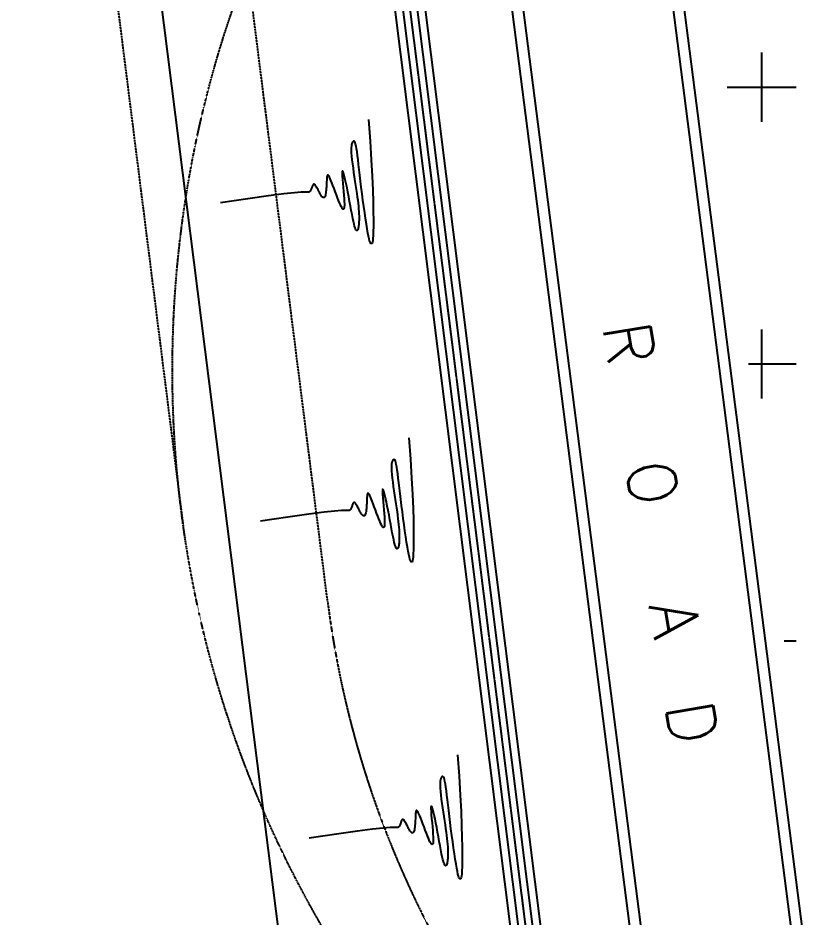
# Model space of a CAD drawing. Header units: inches. Extents: x 2621776591 to 2623670951, y 363331607 to 364354604.
# Drawn here: x 2622138483 to 2622188886, y 363577801 to 363634703 of the extents above; entities that cross this region are included whole.
import ezdxf

# ---------------------------------------------------------------- set-up
doc = ezdxf.new("R2010")
doc.units = ezdxf.units.IN
doc.header["$MEASUREMENT"] = 0
for name, pattern in [('BORDERX2', [3.5, 1, -0.5, 1, -0.5, 0, -0.5]), ('CENTER', [2, 1.25, -0.25, 0.25, -0.25]), ('HIDDEN', [0.375, 0.25, -0.125])]:
    doc.linetypes.add(name, pattern=pattern)
for name, color, linetype in [('_PRD', 7, 'Continuous'), ('BREAKWATER', 2, 'Continuous'), ('DIM', 8, 'Continuous'), ('TEXT2', 1, 'Continuous')]:
    doc.layers.add(name, color=color, linetype=linetype)
doc.layers.add('CRANE', color=7, linetype='Continuous', true_color=0x7f3f7f)
doc.styles.add('ROMANS', font='romans')

# ---------------------------------------------------------------- blocks, each defined once
blk = doc.blocks.new('A$C3b4efab6')
at = {"layer": '_PRD', "color": 8, "ltscale": 20000}
for points in [[(-298685.8875751151, -610695.0031056034), (-328595.8749531992, -610762.0847127098, -0.3779625774620555), (-339232.9143591467, -601423.4881670354), (-358592.1636916655, -450502.333224619)], [(-298687.4575191704, -609995.0048661244), (-328597.444897254, -610062.086473231, -0.3779625774623285), (-338538.6032205671, -601334.4261501662), (-357882.1485165535, -450535.6969944884)]]:
    blk.add_lwpolyline(points, format="xyb", dxfattribs=at)
for points in [[(-347487.9517987943, -616451.6097418023), (-368610.0805021967, -451787.3707622739)], [(-346793.6800269727, -616362.2413645447), (-367900.0653708605, -451820.7347265314)]]:
    blk.add_lwpolyline(points, dxfattribs=at)
blk = doc.blocks.new('A$Cf8f52d6a')
h = blk.add_hatch()
h.set_pattern_fill('CROSS', color=190, scale=35000)
h.set_pattern_definition([(0, (-2621516680.139141, -363862179.5052117), (8750, 8750), [4375, -13125]), (90, (-2621514492.639141, -363864367.0052117), (-8749.999999999998, 8750), [4375, -13125])])
h.paths.add_polyline_path([(41725.98507356644, -330565.7370127439), (0, 0), (-29008.87305164337, -3661.673514306545), (-10701.31254959106, -146413.587638557), (-5938.21416425705, -155638.1142347455), (-4284.154000759125, -168532.8637120128), (-6564.820395469666, -178660.9218712449), (12920.60696601868, -330565.7370128036)])

msp = doc.modelspace()

# ---------------------------------------------------------------- linework, layer by layer
at = {"layer": 'BREAKWATER'}
for p, q in [((2622158578.475818, 363548415.299224), (2622066132.948014, 364279522.2687336)), ((2622109043.407931, 364069210.3388498), (2622178649.139202, 363516765.2597681)), ((2622109539.491012, 364069272.8014625), (2622179145.217107, 363516827.7634751)), ((2622107654.375305, 364069035.4435347), (2622177260.089086, 363516590.5032253)), ((2622108150.458385, 364069097.9061472), (2622177756.16699, 363516653.0069324))]:
    msp.add_line(p, q, dxfattribs=at)
at = {"layer": 'BREAKWATER', "color": 9, "linetype": 'CENTER'}
msp.add_line((2622108596.933158, 364069154.1224985), (2622178202.653096, 363516709.1333502), dxfattribs=at)
at = {"layer": 'BREAKWATER'}
for points in [[(2622160658.139443, 363628290.9230462), (2622160754.161006, 363626925.0393147), (2622160827.943978, 363625733.4465703), (2622160882.193306, 363624703.3359799), (2622160919.613931, 363623821.8987111), (2622160942.910795, 363623076.3259272), (2622160954.788839, 363622453.8087928), (2622160957.953003, 363621941.5384778), (2622160955.108235, 363621526.7061406), (2622160948.567616, 363621197.0119983), (2622160939.076792, 363620942.1924465), (2622160926.989551, 363620752.4929258), (2622160912.659683, 363620618.158873), (2622160896.440978, 363620529.4357303), (2622160878.687222, 363620476.5689376), (2622160859.752203, 363620449.8039346), (2622160839.98971, 363620439.3861637), (2622160819.594303, 363620438.1699665), (2622160798.123621, 363620449.4452737), (2622160774.976065, 363620479.1109211), (2622160749.550048, 363620533.0657446), (2622160721.243979, 363620617.20858), (2622160689.456259, 363620737.4382595), (2622160653.5853, 363620899.6536132), (2622160613.029509, 363621109.7534817), (2622160567.4762, 363621371.2457614), (2622160517.768314, 363621678.0746154), (2622160465.03771, 363622021.7932733), (2622160410.416234, 363622393.954964), (2622160355.035735, 363622786.1129119), (2622160300.028068, 363623189.8203514), (2622160246.525085, 363623596.6305045), (2622160195.658632, 363623998.0966024), (2622160148.315654, 363624386.6174095), (2622160104.403426, 363624757.9738141), (2622160063.58432, 363625108.7922493), (2622160025.520703, 363625435.6991382), (2622159989.874945, 363625735.320912), (2622159956.309412, 363626004.2839963), (2622159924.486477, 363626239.2148147), (2622159894.068504, 363626436.7397993), (2622159864.746194, 363626594.7130609), (2622159836.323591, 363626715.8994341), (2622159808.63307, 363626804.2914429), (2622159781.506991, 363626863.8816087), (2622159754.77774, 363626898.6624496), (2622159728.277684, 363626912.6264901), (2622159701.839196, 363626909.7662499), (2622159675.294652, 363626894.0742487), (2622159648.716194, 363626868.3608341), (2622159623.135035, 363626830.7076524), (2622159599.822163, 363626778.0141789), (2622159580.048564, 363626707.1798797), (2622159565.085227, 363626615.1042277), (2622159556.203137, 363626498.6866965), (2622159554.673284, 363626354.8267613), (2622159561.766642, 363626180.4238865), (2622159578.272922, 363625973.9284472), (2622159603.056655, 363625739.9944026), (2622159634.501093, 363625484.8266043), (2622159670.98949, 363625214.6299149), (2622159710.90509, 363624935.6091892), (2622159752.631147, 363624653.9692867), (2622159794.55091, 363624375.9150603), (2622159835.047627, 363624107.6513736), (2622159872.750543, 363623854.2304006), (2622159907.272843, 363623616.0936232), (2622159938.473711, 363623392.5298452), (2622159966.212327, 363623182.8278702), (2622159990.347877, 363622986.276503), (2622160010.739535, 363622802.1645471), (2622160027.24649, 363622629.7808074), (2622160039.727915, 363622468.4140839), (2622160048.135135, 363622317.4767097), (2622160052.788029, 363622176.8751199), (2622160054.098607, 363622046.6392701), (2622160052.478894, 363621926.7991305), (2622160048.340906, 363621817.3846585), (2622160042.096655, 363621718.4258146), (2622160034.158162, 363621629.9525607), (2622160024.937444, 363621551.9948639), (2622160014.769792, 363621484.5049898), (2622160003.68359, 363621427.124468), (2622159991.63051, 363621379.4171399), (2622159978.562212, 363621340.9468393), (2622159964.430359, 363621311.2774117), (2622159949.186615, 363621289.9726913), (2622159932.782644, 363621276.5965194), (2622159915.17011, 363621270.7127336), (2622159896.247297, 363621272.6426718), (2622159875.698987, 363621285.7376727), (2622159853.156588, 363621314.1065716), (2622159828.251499, 363621361.8582109), (2622159800.615129, 363621433.1014199), (2622159769.878878, 363621531.9450393), (2622159735.674151, 363621662.4979098), (2622159697.632351, 363621828.8688608), (2622159655.542687, 363622033.2596963), (2622159609.825555, 363622270.2440571), (2622159561.059159, 363622532.4885462), (2622159509.821699, 363622812.6597697), (2622159456.691376, 363623103.4243292), (2622159402.246388, 363623397.4488284), (2622159347.064937, 363623687.3998699), (2622159291.725227, 363623965.9440581), (2622159236.942905, 363624225.9118858), (2622159183.983406, 363624460.7894028), (2622159134.249617, 363624664.226544), (2622159089.144419, 363624829.8732424), (2622159050.070698, 363624951.379438), (2622159018.431342, 363625022.3950693), (2622158995.62923, 363625036.5700673), (2622158983.067249, 363624987.5543719), (2622158981.538001, 363624872.3522578), (2622158989.392941, 363624701.3853657), (2622159004.373258, 363624488.4296722), (2622159024.22012, 363624247.261154), (2622159046.674711, 363623991.6557922), (2622159069.478207, 363623735.389571), (2622159090.371784, 363623492.2384557), (2622159107.096626, 363623275.9784358), (2622159117.881463, 363623097.3762082), (2622159122.905267, 363622955.161383), (2622159122.834568, 363622845.0542914), (2622159118.335888, 363622762.7752574), (2622159110.075757, 363622704.0446234), (2622159098.720702, 363622664.5827125), (2622159084.93725, 363622640.109858), (2622159069.391926, 363622626.3463894), (2622159052.474868, 363622620.2279309), (2622159033.470627, 363622623.5512719), (2622159011.38736, 363622639.3284972), (2622158985.233227, 363622670.5716831), (2622158954.016387, 363622720.2929093), (2622158916.744998, 363622791.5042608), (2622158872.42722, 363622887.2178175), (2622158820.071211, 363623010.4456604), (2622158759.234006, 363623162.3999808), (2622158691.668161, 363623337.0934166), (2622158619.6751, 363623526.7387117), (2622158545.556254, 363623723.5486105), (2622158471.613054, 363623919.7358635), (2622158400.146925, 363624107.5132163), (2622158333.459298, 363624279.0934132), (2622158273.851601, 363624426.6892014), (2622158223.084403, 363624544.3852849), (2622158180.754827, 363624633.7542014), (2622158145.91913, 363624698.2404354), (2622158117.633577, 363624741.2884895), (2622158094.954426, 363624766.3428466), (2622158076.937937, 363624776.8480039), (2622158062.640371, 363624776.2484533), (2622158051.11799, 363624767.9886882), (2622158041.542803, 363624754.731479), (2622158033.549809, 363624736.0127189), (2622158026.889761, 363624710.5865829), (2622158021.313408, 363624677.2072473), (2622158016.571498, 363624634.6288823), (2622158012.414783, 363624581.6056628), (2622158008.594011, 363624516.8917632), (2622158004.859932, 363624439.2413576), (2622158000.965126, 363624348.2225546), (2622157996.669492, 363624246.6591954), (2622157991.734761, 363624138.1890666), (2622157985.922656, 363624026.4499469), (2622157978.994909, 363623915.0796145), (2622157970.713251, 363623807.7158492), (2622157960.839406, 363623707.9964296), (2622157949.135107, 363623619.5591385), (2622157935.438934, 363623545.2492272), (2622157919.896897, 363623484.7418267), (2622157902.731856, 363623436.9195397), (2622157884.166672, 363623400.6649762), (2622157864.424209, 363623374.8607334), (2622157843.727326, 363623358.3894224), (2622157822.298886, 363623350.1336421), (2622157800.361751, 363623348.976), (2622157778.06466, 363623354.0174254), (2622157755.259868, 363623365.2321892), (2622157731.725507, 363623382.812877), (2622157707.239707, 363623406.952088), (2622157681.580607, 363623437.8424152), (2622157654.526331, 363623475.6764491), (2622157625.855016, 363623520.6467851), (2622157595.344794, 363623572.9460173), (2622157562.910964, 363623632.368965), (2622157529.017496, 363623697.1193447), (2622157494.265527, 363623765.0031092), (2622157459.256195, 363623833.8262051), (2622157424.590642, 363623901.3945745), (2622157390.870002, 363623965.5141651), (2622157358.695413, 363624023.9909252), (2622157328.668011, 363624074.6308022), (2622157301.252702, 363624115.7362069), (2622157276.369451, 363624147.5954109), (2622157253.801991, 363624170.993156), (2622157233.334053, 363624186.7141747), (2622157214.749368, 363624195.5432091), (2622157197.831666, 363624198.2649978), (2622157182.364682, 363624195.6642779), (2622157168.132146, 363624188.5257856), (2622157154.905627, 363624177.4759797), (2622157142.408064, 363624162.5082129), (2622157130.350229, 363624143.4575467), (2622157118.442902, 363624120.1590498), (2622157106.39685, 363624092.4477895), (2622157093.922853, 363624060.1588362), (2622157080.731685, 363624023.127252), (2622157066.534121, 363623981.1881089), (2622157050.957799, 363623934.6311272), (2622157033.297824, 363623885.5646535), (2622157012.766155, 363623836.5516829), (2622156988.574757, 363623790.1552216), (2622156959.935597, 363623748.9382666), (2622156926.060639, 363623715.4638124), (2622156886.161849, 363623692.2948653), (2622156839.451185, 363623681.9944218), (2622156775.679995, 363623684.4627732), (2622156646.757125, 363623688.9493737), (2622156395.130799, 363623682.0409688), (2622155963.24924, 363623650.3243007), (2622155293.560673, 363623580.3861217), (2622154328.513324, 363623458.8131686), (2622153010.555418, 363623272.1921941), (2622151282.135175, 363623007.1099384)], [(2622163202.612744, 363608167.9143062), (2622163298.634307, 363606802.0305748), (2622163372.417279, 363605610.4378304), (2622163426.666607, 363604580.32724), (2622163464.087232, 363603698.8899711), (2622163487.384096, 363602953.3171872), (2622163499.26214, 363602330.8000529), (2622163502.426304, 363601818.5297379), (2622163499.581536, 363601403.6974007), (2622163493.040917, 363601074.0032583), (2622163483.550093, 363600819.1837066), (2622163471.462852, 363600629.4841859), (2622163457.132984, 363600495.1501331), (2622163440.914279, 363600406.4269904), (2622163423.160523, 363600353.5601977), (2622163404.225503, 363600326.7951946), (2622163384.463011, 363600316.3774238), (2622163364.067604, 363600315.1612266), (2622163342.596921, 363600326.4365337), (2622163319.449366, 363600356.1021811), (2622163294.023349, 363600410.0570047), (2622163265.717279, 363600494.19984), (2622163233.92956, 363600614.4295195), (2622163198.058601, 363600776.6448733), (2622163157.50281, 363600986.7447418), (2622163111.949501, 363601248.2370214), (2622163062.241615, 363601555.0658754), (2622163009.511011, 363601898.7845333), (2622162954.889535, 363602270.9462241), (2622162899.509036, 363602663.1041719), (2622162844.501369, 363603066.8116114), (2622162790.998386, 363603473.6217645), (2622162740.131933, 363603875.0878624), (2622162692.788955, 363604263.6086695), (2622162648.876727, 363604634.9650742), (2622162608.057621, 363604985.7835094), (2622162569.994004, 363605312.6903982), (2622162534.348246, 363605612.3121721), (2622162500.782713, 363605881.2752564), (2622162468.959778, 363606116.2060747), (2622162438.541805, 363606313.7310594), (2622162409.219495, 363606471.704321), (2622162380.796892, 363606592.8906942), (2622162353.10637, 363606681.2827029), (2622162325.980292, 363606740.8728687), (2622162299.251041, 363606775.6537097), (2622162272.750985, 363606789.6177502), (2622162246.312497, 363606786.7575099), (2622162219.767953, 363606771.0655088), (2622162193.189495, 363606745.3520941), (2622162167.608335, 363606707.6989125), (2622162144.295464, 363606655.005439), (2622162124.521865, 363606584.1711397), (2622162109.558528, 363606492.0954877), (2622162100.676438, 363606375.6779566), (2622162099.146585, 363606231.8180214), (2622162106.239943, 363606057.4151465), (2622162122.746222, 363605850.9197073), (2622162147.529956, 363605616.9856627), (2622162178.974394, 363605361.8178644), (2622162215.46279, 363605091.6211749), (2622162255.378391, 363604812.6004493), (2622162297.104448, 363604530.9605467), (2622162339.02421, 363604252.9063204), (2622162379.520928, 363603984.6426336), (2622162417.223844, 363603731.2216606), (2622162451.746144, 363603493.0848833), (2622162482.947012, 363603269.5211052), (2622162510.685628, 363603059.8191303), (2622162534.821178, 363602863.267763), (2622162555.212836, 363602679.1558072), (2622162571.719791, 363602506.7720674), (2622162584.201216, 363602345.4053439), (2622162592.608436, 363602194.4679697), (2622162597.26133, 363602053.8663799), (2622162598.571908, 363601923.6305302), (2622162596.952195, 363601803.7903906), (2622162592.814207, 363601694.3759186), (2622162586.569956, 363601595.4170747), (2622162578.631463, 363601506.9438207), (2622162569.410745, 363601428.9861239), (2622162559.243093, 363601361.4962499), (2622162548.156891, 363601304.1157281), (2622162536.103811, 363601256.4083999), (2622162523.035513, 363601217.9380994), (2622162508.90366, 363601188.2686718), (2622162493.659916, 363601166.9639513), (2622162477.255945, 363601153.5877794), (2622162459.643411, 363601147.7039937), (2622162440.720598, 363601149.6339318), (2622162420.172288, 363601162.7289328), (2622162397.629889, 363601191.0978316), (2622162372.7248, 363601238.8494709), (2622162345.08843, 363601310.09268), (2622162314.352179, 363601408.9362993), (2622162280.147452, 363601539.4891699), (2622162242.105652, 363601705.8601209), (2622162200.015988, 363601910.2509564), (2622162154.298856, 363602147.2353172), (2622162105.53246, 363602409.4798062), (2622162054.295, 363602689.6510298), (2622162001.164677, 363602980.4155892), (2622161946.719689, 363603274.4400885), (2622161891.538238, 363603564.39113), (2622161836.198528, 363603842.9353181), (2622161781.416206, 363604102.9031458), (2622161728.456707, 363604337.7806629), (2622161678.722918, 363604541.2178041), (2622161633.61772, 363604706.8645025), (2622161594.543999, 363604828.3706981), (2622161562.904643, 363604899.3863294), (2622161540.10253, 363604913.5613274), (2622161527.54055, 363604864.5456319), (2622161526.011302, 363604749.3435178), (2622161533.866242, 363604578.3766257), (2622161548.846559, 363604365.4209322), (2622161568.693421, 363604124.252414), (2622161591.148012, 363603868.6470523), (2622161613.951508, 363603612.380831), (2622161634.845085, 363603369.2297158), (2622161651.569927, 363603152.9696959), (2622161662.354764, 363602974.3674683), (2622161667.378568, 363602832.1526431), (2622161667.307868, 363602722.0455515), (2622161662.809189, 363602639.7665175), (2622161654.549057, 363602581.0358834), (2622161643.194003, 363602541.5739725), (2622161629.410551, 363602517.101118), (2622161613.865227, 363602503.3376494), (2622161596.948169, 363602497.219191), (2622161577.943928, 363602500.5425319), (2622161555.860661, 363602516.3197573), (2622161529.706528, 363602547.5629432), (2622161498.489688, 363602597.2841694), (2622161461.218298, 363602668.4955209), (2622161416.900521, 363602764.2090776), (2622161364.544512, 363602887.4369205), (2622161303.707307, 363603039.3912409), (2622161236.141462, 363603214.0846767), (2622161164.148401, 363603403.7299717), (2622161090.029555, 363603600.5398706), (2622161016.086355, 363603796.7271236), (2622160944.620226, 363603984.5044764), (2622160877.932599, 363604156.0846732), (2622160818.324902, 363604303.6804615), (2622160767.557704, 363604421.376545), (2622160725.228128, 363604510.7454615), (2622160690.392431, 363604575.2316955), (2622160662.106878, 363604618.2797495), (2622160639.427727, 363604643.3341066), (2622160621.411238, 363604653.8392639), (2622160607.113672, 363604653.2397133), (2622160595.591291, 363604644.9799482), (2622160586.016104, 363604631.722739), (2622160578.02311, 363604613.003979), (2622160571.363062, 363604587.577843), (2622160565.786709, 363604554.1985073), (2622160561.044799, 363604511.6201424), (2622160556.888084, 363604458.5969228), (2622160553.067312, 363604393.8830233), (2622160549.333233, 363604316.2326177), (2622160545.438426, 363604225.2138146), (2622160541.142793, 363604123.6504554), (2622160536.208062, 363604015.1803266), (2622160530.395957, 363603903.4412069), (2622160523.46821, 363603792.0708745), (2622160515.186552, 363603684.7071092), (2622160505.312707, 363603584.9876896), (2622160493.608408, 363603496.5503986), (2622160479.912235, 363603422.2404872), (2622160464.370198, 363603361.7330868), (2622160447.205157, 363603313.9107997), (2622160428.639973, 363603277.6562362), (2622160408.89751, 363603251.8519935), (2622160388.200627, 363603235.3806824), (2622160366.772187, 363603227.1249021), (2622160344.835052, 363603225.9672601), (2622160322.537961, 363603231.0086855), (2622160299.733169, 363603242.2234492), (2622160276.198808, 363603259.8041371), (2622160251.713008, 363603283.9433481), (2622160226.053908, 363603314.8336752), (2622160198.999632, 363603352.6677092), (2622160170.328317, 363603397.6380451), (2622160139.818095, 363603449.9372773), (2622160107.384265, 363603509.3602251), (2622160073.490797, 363603574.1106048), (2622160038.738828, 363603641.9943693), (2622160003.729496, 363603710.8174652), (2622159969.063943, 363603778.3858346), (2622159935.343303, 363603842.5054252), (2622159903.168714, 363603900.9821852), (2622159873.141312, 363603951.6220623), (2622159845.726003, 363603992.7274669), (2622159820.842752, 363604024.5866709), (2622159798.275292, 363604047.9844161), (2622159777.807354, 363604063.7054348), (2622159759.222669, 363604072.5344691), (2622159742.304967, 363604075.2562578), (2622159726.837983, 363604072.655538), (2622159712.605447, 363604065.5170457), (2622159699.378928, 363604054.4672398), (2622159686.881365, 363604039.499473), (2622159674.82353, 363604020.4488067), (2622159662.916203, 363603997.1503099), (2622159650.870151, 363603969.4390496), (2622159638.396154, 363603937.1500963), (2622159625.204986, 363603900.1185121), (2622159611.007422, 363603858.179369), (2622159595.4311, 363603811.6223873), (2622159577.771125, 363603762.5559136), (2622159557.239456, 363603713.5429429), (2622159533.048058, 363603667.1464816), (2622159504.408898, 363603625.9295267), (2622159470.53394, 363603592.4550724), (2622159430.63515, 363603569.2861253), (2622159383.924486, 363603558.9856819), (2622159320.153296, 363603561.4540333), (2622159191.230426, 363603565.9406337), (2622158939.6041, 363603559.0322288), (2622158507.722541, 363603527.3155608), (2622157838.033974, 363603457.3773818), (2622156872.986625, 363603335.8044287), (2622155555.028718, 363603149.1834542), (2622153826.608476, 363602884.1011985)], [(2622166276.364542, 363588126.0793076), (2622166372.386105, 363586760.1955762), (2622166446.169077, 363585568.6028318), (2622166500.418405, 363584538.4922414), (2622166537.83903, 363583657.0549725), (2622166561.135893, 363582911.4821886), (2622166573.013937, 363582288.9650543), (2622166576.178102, 363581776.6947393), (2622166573.333333, 363581361.8624021), (2622166566.792715, 363581032.1682597), (2622166557.30189, 363580777.348708), (2622166545.21465, 363580587.6491873), (2622166530.884782, 363580453.3151345), (2622166514.666076, 363580364.5919918), (2622166496.912321, 363580311.725199), (2622166477.977301, 363580284.960196), (2622166458.214808, 363580274.5424252), (2622166437.819401, 363580273.326228), (2622166416.348719, 363580284.6015351), (2622166393.201164, 363580314.2671825), (2622166367.775147, 363580368.2220061), (2622166339.469077, 363580452.3648414), (2622166307.681357, 363580572.5945209), (2622166271.810399, 363580734.8098747), (2622166231.254607, 363580944.9097432), (2622166185.701298, 363581206.4020228), (2622166135.993412, 363581513.2308768), (2622166083.262809, 363581856.9495347), (2622166028.641333, 363582229.1112255), (2622165973.260833, 363582621.2691733), (2622165918.253167, 363583024.9766128), (2622165864.750184, 363583431.7867659), (2622165813.88373, 363583833.2528638), (2622165766.540753, 363584221.7736709), (2622165722.628524, 363584593.1300756), (2622165681.809418, 363584943.9485108), (2622165643.745801, 363585270.8553996), (2622165608.100043, 363585570.4771734), (2622165574.534511, 363585839.4402578), (2622165542.711576, 363586074.3710761), (2622165512.293602, 363586271.8960608), (2622165482.971293, 363586429.8693224), (2622165454.54869, 363586551.0556956), (2622165426.858168, 363586639.4477043), (2622165399.73209, 363586699.0378701), (2622165373.002839, 363586733.818711), (2622165346.502782, 363586747.7827516), (2622165320.064294, 363586744.9225113), (2622165293.519751, 363586729.2305102), (2622165266.941292, 363586703.5170955), (2622165241.360133, 363586665.8639139), (2622165218.047262, 363586613.1704404), (2622165198.273663, 363586542.3361411), (2622165183.310326, 363586450.2604891), (2622165174.428236, 363586333.842958), (2622165172.898382, 363586189.9830227), (2622165179.991741, 363586015.5801479), (2622165196.49802, 363585809.0847087), (2622165221.281754, 363585575.1506641), (2622165252.726192, 363585319.9828658), (2622165289.214588, 363585049.7861763), (2622165329.130189, 363584770.7654507), (2622165370.856246, 363584489.1255481), (2622165412.776008, 363584211.0713218), (2622165453.272726, 363583942.807635), (2622165490.975641, 363583689.386662), (2622165525.497941, 363583451.2498847), (2622165556.69881, 363583227.6861066), (2622165584.437426, 363583017.9841317), (2622165608.572976, 363582821.4327644), (2622165628.964633, 363582637.3208086), (2622165645.471589, 363582464.9370688), (2622165657.953013, 363582303.5703453), (2622165666.360234, 363582152.6329711), (2622165671.013128, 363582012.0313813), (2622165672.323706, 363581881.7955316), (2622165670.703993, 363581761.9553919), (2622165666.566005, 363581652.54092), (2622165660.321754, 363581553.5820761), (2622165652.383261, 363581465.1088221), (2622165643.162543, 363581387.1511253), (2622165632.99489, 363581319.6612512), (2622165621.908689, 363581262.2807295), (2622165609.855609, 363581214.5734013), (2622165596.787311, 363581176.1031008), (2622165582.655457, 363581146.4336731), (2622165567.411714, 363581125.1289527), (2622165551.007742, 363581111.7527808), (2622165533.395208, 363581105.8689951), (2622165514.472395, 363581107.7989332), (2622165493.924086, 363581120.8939342), (2622165471.381687, 363581149.262833), (2622165446.476598, 363581197.0144723), (2622165418.840228, 363581268.2576814), (2622165388.103976, 363581367.1013007), (2622165353.89925, 363581497.6541713), (2622165315.85745, 363581664.0251223), (2622165273.767786, 363581868.4159577), (2622165228.050654, 363582105.4003186), (2622165179.284258, 363582367.6448076), (2622165128.046797, 363582647.8160312), (2622165074.916474, 363582938.5805906), (2622165020.471487, 363583232.6050898), (2622164965.290036, 363583522.5561314), (2622164909.950326, 363583801.1003195), (2622164855.168004, 363584061.0681472), (2622164802.208505, 363584295.9456643), (2622164752.474715, 363584499.3828055), (2622164707.369517, 363584665.0295039), (2622164668.295797, 363584786.5356995), (2622164636.656441, 363584857.5513307), (2622164613.854328, 363584871.7263288), (2622164601.292347, 363584822.7106333), (2622164599.7631, 363584707.5085192), (2622164607.61804, 363584536.5416271), (2622164622.598357, 363584323.5859336), (2622164642.445219, 363584082.4174154), (2622164664.899809, 363583826.8120537), (2622164687.703305, 363583570.5458324), (2622164708.596882, 363583327.3947172), (2622164725.321725, 363583111.1346973), (2622164736.106562, 363582932.5324697), (2622164741.130366, 363582790.3176445), (2622164741.059666, 363582680.2105529), (2622164736.560987, 363582597.9315189), (2622164728.300855, 363582539.2008848), (2622164716.9458, 363582499.7389739), (2622164703.162349, 363582475.2661194), (2622164687.617025, 363582461.5026508), (2622164670.699966, 363582455.3841923), (2622164651.695725, 363582458.7075333), (2622164629.612459, 363582474.4847587), (2622164603.458325, 363582505.7279446), (2622164572.241486, 363582555.4491708), (2622164534.970096, 363582626.6605223), (2622164490.652318, 363582722.374079), (2622164438.296309, 363582845.6019219), (2622164377.459105, 363582997.5562423), (2622164309.89326, 363583172.2496781), (2622164237.900199, 363583361.8949731), (2622164163.781353, 363583558.704872), (2622164089.838153, 363583754.892125), (2622164018.372024, 363583942.6694778), (2622163951.684397, 363584114.2496746), (2622163892.0767, 363584261.8454629), (2622163841.309502, 363584379.5415463), (2622163798.979926, 363584468.9104629), (2622163764.144228, 363584533.3966969), (2622163735.858676, 363584576.4447509), (2622163713.179524, 363584601.499108), (2622163695.163035, 363584612.0042653), (2622163680.865469, 363584611.4047147), (2622163669.343089, 363584603.1449496), (2622163659.767902, 363584589.8877404), (2622163651.774908, 363584571.1689804), (2622163645.11486, 363584545.7428443), (2622163639.538507, 363584512.3635087), (2622163634.796597, 363584469.7851438), (2622163630.639882, 363584416.7619242), (2622163626.81911, 363584352.0480247), (2622163623.085031, 363584274.3976191), (2622163619.190224, 363584183.378816), (2622163614.894591, 363584081.8154568), (2622163609.959859, 363583973.345328), (2622163604.147754, 363583861.6062083), (2622163597.220008, 363583750.2358759), (2622163588.93835, 363583642.8721106), (2622163579.064505, 363583543.152691), (2622163567.360206, 363583454.7154), (2622163553.664033, 363583380.4054886), (2622163538.121995, 363583319.8980882), (2622163520.956955, 363583272.0758011), (2622163502.391771, 363583235.8212376), (2622163482.649308, 363583210.0169949), (2622163461.952425, 363583193.5456838), (2622163440.523985, 363583185.2899035), (2622163418.58685, 363583184.1322615), (2622163396.289758, 363583189.1736869), (2622163373.484966, 363583200.3884506), (2622163349.950605, 363583217.9691384), (2622163325.464806, 363583242.1083494), (2622163299.805706, 363583272.9986766), (2622163272.75143, 363583310.8327106), (2622163244.080114, 363583355.8030465), (2622163213.569893, 363583408.1022787), (2622163181.136063, 363583467.5252265), (2622163147.242594, 363583532.2756062), (2622163112.490626, 363583600.1593707), (2622163077.481294, 363583668.9824666), (2622163042.815741, 363583736.550836), (2622163009.0951, 363583800.6704265), (2622162976.920511, 363583859.1471866), (2622162946.89311, 363583909.7870637), (2622162919.4778, 363583950.8924683), (2622162894.594549, 363583982.7516723), (2622162872.02709, 363584006.1494175), (2622162851.559152, 363584021.8704362), (2622162832.974467, 363584030.6994705), (2622162816.056765, 363584033.4212592), (2622162800.58978, 363584030.8205394), (2622162786.357245, 363584023.6820471), (2622162773.130725, 363584012.6322412), (2622162760.633162, 363583997.6644744), (2622162748.575327, 363583978.6138081), (2622162736.668, 363583955.3153113), (2622162724.621948, 363583927.604051), (2622162712.147952, 363583895.3150977), (2622162698.956784, 363583858.2835135), (2622162684.75922, 363583816.3443704), (2622162669.182898, 363583769.7873887), (2622162651.522923, 363583720.720915), (2622162630.991253, 363583671.7079443), (2622162606.799855, 363583625.311483), (2622162578.160696, 363583584.0945281), (2622162544.285738, 363583550.6200738), (2622162504.386948, 363583527.4511267), (2622162457.676284, 363583517.1506833), (2622162393.905093, 363583519.6190346), (2622162264.982224, 363583524.1056351), (2622162013.355898, 363583517.1972302), (2622161581.474339, 363583485.4805622), (2622160911.785771, 363583415.5423832), (2622159946.738423, 363583293.9694301), (2622158628.780516, 363583107.3484555), (2622156900.360273, 363582842.2661999)]]:
    msp.add_lwpolyline(points, dxfattribs=at)
at = {"layer": 'CRANE', "color": 82, "linetype": 'HIDDEN', "ltscale": 3, "true_color": 0x33cc00}
for p, q in [((2622158060.91795, 363597831.1669577, -2.182787284255018e-08), (2622086091.067432, 364166859.7595192)), ((2622148949.009966, 363602565.6293573, -2.182787284255018e-08), (2622078044.98908, 364165119.1746463, -2.182787284255018e-08))]:
    msp.add_line(p, q, dxfattribs=at)
at = {"layer": 'CRANE', "color": 82, "linetype": 'BORDERX2', "true_color": 0x33cc00}
msp.add_circle((2622218250.860192, 363612427.43252, -2.182787284255018e-08), 70000.01147389402, dxfattribs=at)
at = {"layer": 'CRANE', "color": 82, "linetype": 'HIDDEN', "ltscale": 3, "true_color": 0x33cc00}
msp.add_arc((2622219242.798184, 363605546.0643103, -2.182787284255018e-08), 61666.37746929043, 187.1869384985586, 7.186938498558635, dxfattribs=at)

# ---------------------------------------------------------------- block references
at = {"color": 190}
msp.add_blockref('A$Cf8f52d6a', (2622182171.517826, 363862179.5052117), dxfattribs=at)
at = {"layer": 'DIM'}
msp.add_blockref('A$C3b4efab6', (2622532343.773451, 364133909.7426225), dxfattribs=at)

# ---------------------------------------------------------------- texts
at = {"layer": 'TEXT2', "insert": (2622179121.671511, 363602145.9336653), "char_height": 3000, "attachment_point": 5, "rotation": 279.4271287967158, "style": 'ROMANS'}
msp.add_mtext('\\A1;R   O   A  D', dxfattribs=at)

doc.saveas('drawing.dxf')
